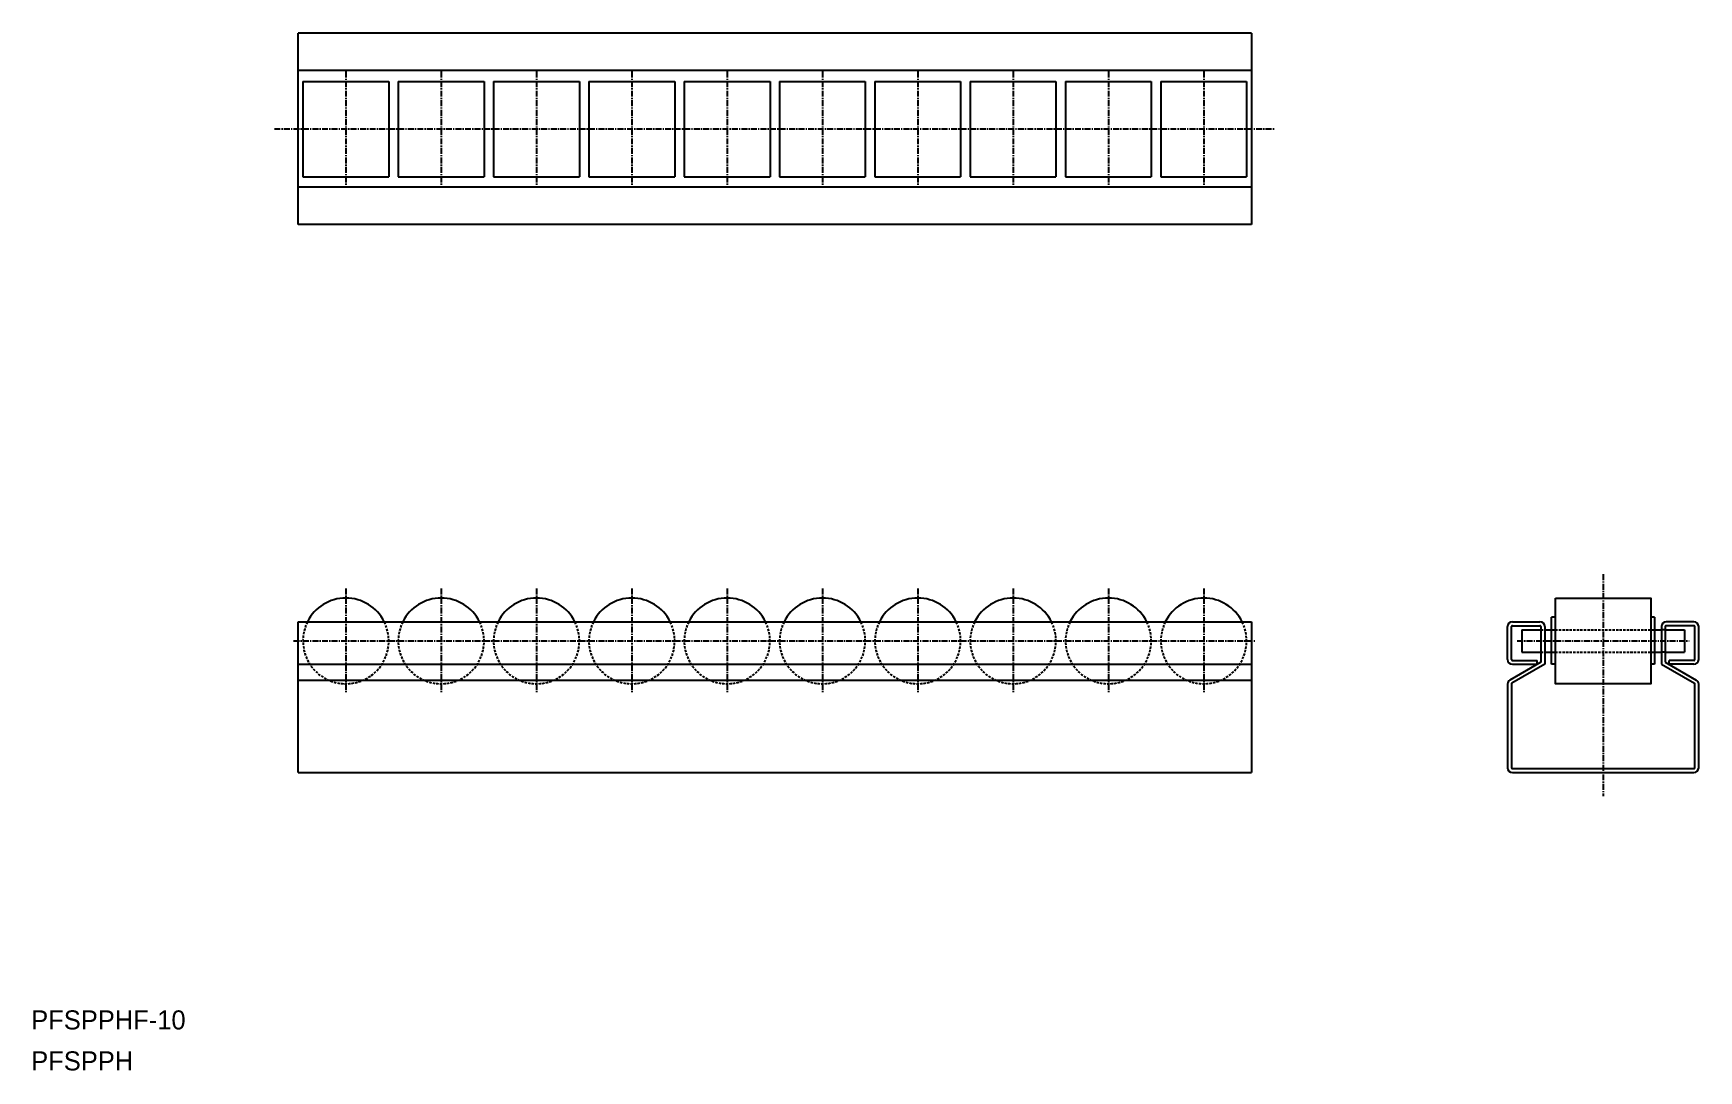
# Model space of a CAD drawing. Extents: x 0 to 350, y 0 to 218.
import ezdxf

# ---------------------------------------------------------------- set-up
doc = ezdxf.new("R2010")
doc.units = 0
doc.linetypes.add('CENTER', pattern=[2, 1.25, -0.25, 0.25, -0.25])
doc.linetypes.add('DASHED', pattern=[0.75, 0.5, -0.25])
doc.layers.get('0').update_dxf_attribs({"linetype": 'CONTINUOUS'})
doc.layers.add('CENTER', color=1, linetype='CENTER')

msp = doc.modelspace()

# ---------------------------------------------------------------- linework, layer by layer
at = {"color": 7, "linetype": 'CONTINUOUS'}
for p, q in [((56.02, 177.54), (56.02, 217.64)), ((256.02, 217.64), (56.02, 217.64)), ((256.02, 217.64), (256.02, 177.54)), ((256.02, 209.84), (56.02, 209.84)), ((57.02, 207.54), (75.02, 207.54)), ((57.02, 207.54), (57.02, 187.54)), ((75.02, 207.54), (75.02, 187.54)), ((77.02, 207.54), (77.02, 187.54)), ((77.02, 207.54), (95.02, 207.54)), ((95.02, 207.54), (95.02, 187.54)), ((97.02, 207.54), (97.02, 187.54)), ((97.02, 207.54), (115.02, 207.54)), ((115.02, 207.54), (115.02, 187.54)), ((117.02, 207.54), (117.02, 187.54)), ((117.02, 207.54), (135.02, 207.54)), ((135.02, 207.54), (135.02, 187.54)), ((137.02, 207.54), (137.02, 187.54)), ((137.02, 207.54), (155.02, 207.54)), ((155.02, 207.54), (155.02, 187.54)), ((157.02, 207.54), (157.02, 187.54)), ((157.02, 207.54), (175.02, 207.54)), ((175.02, 207.54), (175.02, 187.54)), ((177.02, 207.54), (177.02, 187.54)), ((177.02, 207.54), (195.02, 207.54)), ((195.02, 207.54), (195.02, 187.54)), ((197.02, 207.54), (197.02, 187.54)), ((197.02, 207.54), (215.02, 207.54)), ((215.02, 207.54), (215.02, 187.54)), ((217.02, 207.54), (217.02, 187.54)), ((217.02, 207.54), (235.02, 207.54)), ((235.02, 207.54), (235.02, 187.54)), ((237.02, 207.54), (237.02, 187.54)), ((237.02, 207.54), (255.02, 207.54)), ((255.02, 207.54), (255.02, 187.54)), ((256.02, 185.34), (56.02, 185.34)), ((57.02, 187.54), (75.02, 187.54)), ((77.02, 187.54), (95.02, 187.54)), ((97.02, 187.54), (115.02, 187.54)), ((117.02, 187.54), (135.02, 187.54)), ((137.02, 187.54), (155.02, 187.54)), ((157.02, 187.54), (175.02, 187.54)), ((177.02, 187.54), (195.02, 187.54)), ((197.02, 187.54), (215.02, 187.54)), ((217.02, 187.54), (235.02, 187.54)), ((237.02, 187.54), (255.02, 187.54)), ((256.02, 177.54), (56.02, 177.54)), ((319.83, 95.13), (319.03, 95.13)), ((319.03, 85.22), (319.03, 95.13)), ((340.63, 95.13), (339.83, 95.13)), ((340.63, 95.13), (340.63, 85.22)), ((56.02, 62.53), (56.02, 94.13)), ((56.02, 94.13), (256.02, 94.13)), ((256.02, 94.13), (256.02, 62.53)), ((309.78, 86.22), (309.78, 93.13)), ((310.58, 86.22), (310.58, 93.13)), ((310.78, 94.13), (316.58, 94.13)), ((310.78, 93.33), (316.58, 93.33)), ((312.78, 92.46), (316.78, 92.46)), ((312.78, 92.46), (312.78, 87.8)), ((316.78, 93.13), (316.78, 85.68)), ((317.58, 93.13), (317.58, 85.22)), ((317.58, 92.46), (319.03, 92.46)), ((340.63, 92.46), (342.08, 92.46)), ((342.08, 93.13), (342.08, 85.22)), ((342.88, 93.13), (342.88, 85.68)), ((342.88, 92.46), (346.88, 92.46)), ((348.88, 94.13), (343.08, 94.13)), ((348.88, 93.33), (343.08, 93.33)), ((346.88, 92.46), (346.88, 87.8)), ((349.08, 86.22), (349.08, 93.13)), ((349.88, 86.22), (349.88, 93.13)), ((312.78, 87.8), (316.78, 87.8)), ((317.58, 87.8), (319.03, 87.8)), ((340.63, 87.8), (342.08, 87.8)), ((342.88, 87.8), (346.88, 87.8)), ((56.02, 85.22), (256.02, 85.22)), ((316.78, 85.68), (310.28, 81.92)), ((317.58, 85.22), (310.68, 81.23)), ((310.78, 86.02), (315.98, 86.02)), ((310.78, 85.22), (315.98, 85.22)), ((315.98, 85.22), (315.98, 86.02)), ((319.83, 85.22), (319.03, 85.22)), ((340.63, 85.22), (339.83, 85.22)), ((342.08, 85.22), (348.98, 81.23)), ((342.88, 85.68), (349.38, 81.92)), ((348.88, 86.02), (343.68, 86.02)), ((343.68, 85.22), (343.68, 86.02)), ((348.88, 85.22), (343.68, 85.22)), ((56.02, 81.92), (256.02, 81.92)), ((309.78, 81.06), (309.78, 63.53)), ((310.58, 81.06), (310.58, 63.53)), ((349.08, 63.53), (349.08, 81.06)), ((349.88, 63.53), (349.88, 81.06)), ((310.78, 63.33), (348.88, 63.33)), ((56.02, 62.53), (256.02, 62.53)), ((310.78, 62.53), (348.88, 62.53))]:
    msp.add_line(p, q, dxfattribs=at)
at = {"color": 3, "linetype": 'DASHED'}
for p, q in [((316.78, 92.46), (317.58, 92.46)), ((319.03, 92.46), (340.63, 92.46)), ((342.88, 92.46), (342.08, 92.46)), ((316.78, 87.8), (317.58, 87.8)), ((319.03, 87.8), (340.63, 87.8)), ((342.88, 87.8), (342.08, 87.8))]:
    msp.add_line(p, q, dxfattribs=at)
at = {"color": 7, "linetype": 'CONTINUOUS'}
msp.add_lwpolyline([(319.83, 99.13), (339.83, 99.13), (339.83, 81.13), (319.83, 81.13)], close=True, dxfattribs=at)
for centre, radius, start, end in [((66.02, 90.13), 9, 26.3878, 153.6122), ((86.02, 90.13), 9, 26.3878, 153.6122), ((106.02, 90.13), 9, 26.3878, 153.6122), ((126.02, 90.13), 9, 26.3878, 153.6122), ((146.02, 90.13), 9, 26.3878, 153.6122), ((166.02, 90.13), 9, 26.3878, 153.6122), ((186.02, 90.13), 9, 26.3878, 153.6122), ((206.02, 90.13), 9, 26.3878, 153.6122), ((226.02, 90.13), 9, 26.3878, 153.6122), ((246.02, 90.13), 9, 26.3878, 153.6122), ((310.78, 93.13), 1, 90, 180), ((310.78, 93.13), 0.2, 90, 180), ((316.58, 93.13), 1, 0, 90), ((316.58, 93.13), 0.2, 0, 90), ((343.08, 93.13), 1, 90, 180), ((343.08, 93.13), 0.2, 90, 180), ((348.88, 93.13), 1, 0, 90), ((348.88, 93.13), 0.2, 0, 90), ((310.78, 86.22), 1, 180, 270), ((310.78, 86.22), 0.2, 180, 270), ((348.88, 86.22), 1, 270, 0), ((348.88, 86.22), 0.2, 270, 0), ((310.78, 81.06), 1, 120, 180), ((310.78, 81.06), 0.2, 120, 180), ((348.88, 81.06), 0.2, 0, 60), ((348.88, 81.06), 1, 0, 60), ((310.78, 63.53), 1, 180, 270), ((310.78, 63.53), 0.2, 180, 270), ((348.88, 63.53), 1, 270, 0), ((348.88, 63.53), 0.2, 270, 0)]:
    msp.add_arc(centre, radius, start, end, dxfattribs=at)
at = {"color": 3, "linetype": 'DASHED'}
for centre in [(66.02, 90.13), (86.02, 90.13), (106.02, 90.13), (126.02, 90.13), (146.02, 90.13), (166.02, 90.13), (186.02, 90.13), (206.02, 90.13), (226.02, 90.13), (246.02, 90.13)]:
    msp.add_arc(centre, 9, 153.6122, 26.3878, dxfattribs=at)
at = {"layer": 'CENTER', "color": 1, "linetype": 'CENTER'}
for p, q in [((66.02, 209.59), (66.02, 185.59)), ((86.02, 209.59), (86.02, 185.59)), ((106.02, 209.59), (106.02, 185.59)), ((126.02, 209.59), (126.02, 185.59)), ((146.02, 209.59), (146.02, 185.59)), ((166.02, 209.59), (166.02, 185.59)), ((186.02, 209.59), (186.02, 185.59)), ((206.02, 209.59), (206.02, 185.59)), ((226.02, 209.59), (226.02, 185.59)), ((246.02, 209.59), (246.02, 185.59)), ((51.02, 197.59), (261.02, 197.59)), ((329.83, 104.13), (329.83, 57.53)), ((66.02, 101.13), (66.02, 79.13)), ((86.02, 101.13), (86.02, 79.13)), ((106.02, 101.13), (106.02, 79.13)), ((126.02, 101.13), (126.02, 79.13)), ((146.02, 101.13), (146.02, 79.13)), ((166.02, 101.13), (166.02, 79.13)), ((186.02, 101.13), (186.02, 79.13)), ((206.02, 101.13), (206.02, 79.13)), ((226.02, 101.13), (226.02, 79.13)), ((246.02, 101.13), (246.02, 79.13)), ((55.02, 90.13), (257.02, 90.13)), ((311.78, 90.13), (347.88, 90.13))]:
    msp.add_line(p, q, dxfattribs=at)

# ---------------------------------------------------------------- texts
at = {"color": 7, "linetype": 'CONTINUOUS'}
for s, p in [('PFSPPHF-10', (0, 8.6)), ('PFSPPH', (0, 0))]:
    msp.add_text(s, height=4, dxfattribs=at).set_placement(p)

doc.saveas('drawing.dxf')
